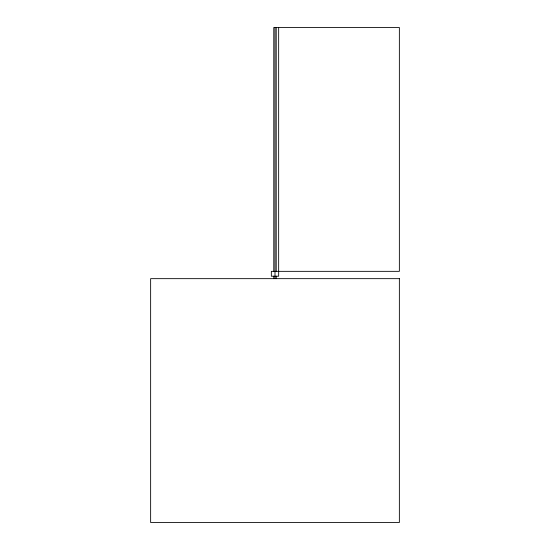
<?xml version="1.0" encoding="UTF-8"?>
<svg xmlns="http://www.w3.org/2000/svg" width="550" height="550" viewBox="0 0 550 550"><rect width="100%" height="100%" fill="white"/><g stroke="black" fill="none" stroke-linecap="round" stroke-linejoin="round"><path stroke-width="0.82" d="M278.657 27.5L278.657 276.217L271.343 276.217L271.343 271.343L399.362 271.343L399.362 27.5L273.783 27.5L273.783 271.343M276.217 27.5L276.217 271.343M276.217 276.217L276.217 278.657M275 27.5L275 278.657M273.783 276.217L273.783 278.657M399.362 278.657L150.638 278.657L150.638 522.5L399.362 522.5L399.362 278.657"/></g></svg>
